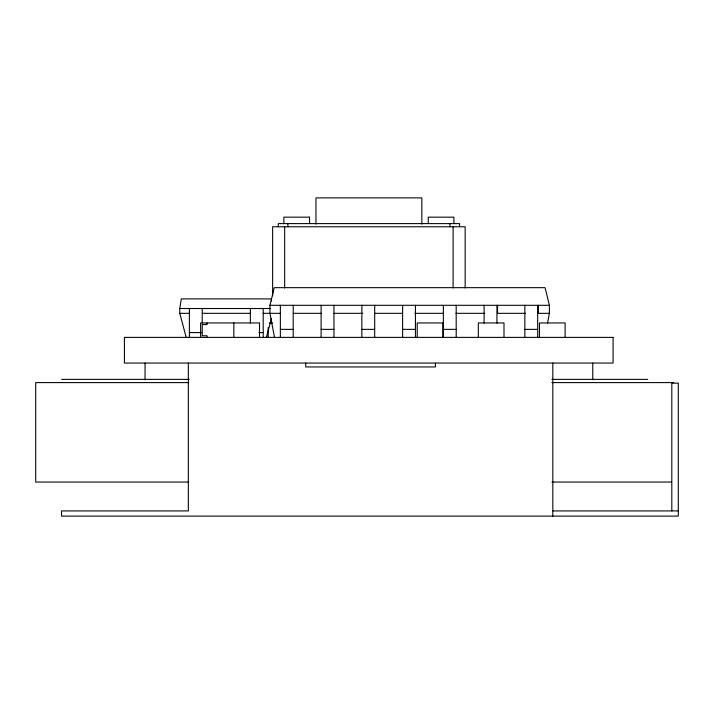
<?xml version="1.0" encoding="UTF-8"?>
<svg xmlns="http://www.w3.org/2000/svg" width="714" height="714" viewBox="0 0 714 714"><rect width="100%" height="100%" fill="white"/><g stroke="black" fill="none" stroke-linecap="round" stroke-linejoin="round"><path stroke-width="1.07" d="M186.193 337.392L179.776 313.33L179.776 308.51L181.311 298.889L271.284 298.889L271.623 301.031M547.522 323.174L549.396 313.33L549.396 305.306L545.068 287.662L274.265 287.662L269.937 305.306L269.937 313.33L274.506 337.392M266.402 337.392L271.427 318.56M309.546 217.163L283.877 217.163L283.886 223.607M269.937 305.306L549.396 305.306M179.776 308.51L270.686 308.51M179.776 313.33L189.397 313.33M202.232 313.33L250.364 313.33M263.198 313.33L280.361 313.33M293.195 313.33L321.113 313.33M333.947 313.33L362.774 313.33M374.966 313.33L402.687 313.33M414.888 313.33L443.715 313.33M455.916 313.33L484.744 313.33M525.495 313.33L497.578 313.33L497.578 305.306M549.396 313.33L538.329 313.33L538.329 305.306M269.267 322.951L272.569 322.951M280.361 329.368L293.195 329.368M321.113 329.368L333.947 329.368M361.855 329.368L374.689 329.368M402.607 329.368L415.441 329.368M443.358 329.368L456.192 329.368M524.852 329.368L537.687 329.368M189.397 332.581L201.161 332.581M258.914 332.581L263.198 332.581M61.654 379.384L189.272 379.384M551.842 379.384L647.741 379.384M188.63 382.597L35.7 382.597L35.7 482.057L188.782 482.057M551.868 382.597L673.695 382.597M551.931 482.057L671.249 482.057M552.814 510.921L678.3 510.921M671.812 510.921L671.812 383.159L678.3 383.159L678.3 516.115L61.556 516.115L61.556 510.921L188.344 510.921L188.344 363.06M592.772 363.06L592.772 379.75M565.122 337.392L565.122 322.951L539.454 322.951L539.454 337.392M552.814 363.06L552.814 516.115M537.687 305.306L537.687 337.392M524.852 305.306L524.852 337.392M503.995 337.392L503.995 322.951L478.326 322.951L478.326 337.392M496.935 305.306L496.935 323.121M484.101 305.306L484.101 323.121M465.153 287.992L465.153 226.766L272.641 226.766L272.641 295.783M459.539 226.766L459.539 223.607L278.29 223.607L278.29 226.766M456.192 305.306L456.192 337.392M453.925 223.607L453.908 217.163L428.257 217.163L428.257 223.607M453.122 226.766L453.122 287.992M449.927 223.607L449.927 226.766M443.358 305.306L443.358 337.392M442.876 337.392L442.876 322.951L417.208 322.951L417.208 337.392M435.424 363.06L435.424 366.951L305.726 366.951L305.726 363.06M421.84 224.134L421.84 197.885L315.963 197.885L315.963 224.134M415.441 305.306L415.441 337.392M402.607 305.306L402.607 337.392M374.689 305.306L374.689 337.392M361.855 305.306L361.855 337.392M333.947 305.306L333.947 337.392M321.113 305.306L321.113 337.392M309.528 217.163L309.546 223.607M293.195 305.306L293.195 337.392M287.867 223.607L287.867 226.766M284.672 226.766L284.672 287.992M280.361 305.306L280.361 337.392M268.169 327.619L268.169 337.392M263.198 308.51L263.198 337.392M259.503 337.392L259.503 322.951L200.625 322.951L200.625 337.392M250.364 308.51L250.364 323.067M233.835 322.951L233.835 337.392M207.042 322.951L207.042 324.558L202.232 324.558L202.232 335.785L207.042 335.785L207.042 337.392M202.232 308.51L202.232 323.067M189.397 308.51L189.397 337.392M145.058 363.06L145.058 379.75M613.085 337.392L124.423 337.392L124.423 363.06L613.085 363.06L613.085 337.392"/></g></svg>
